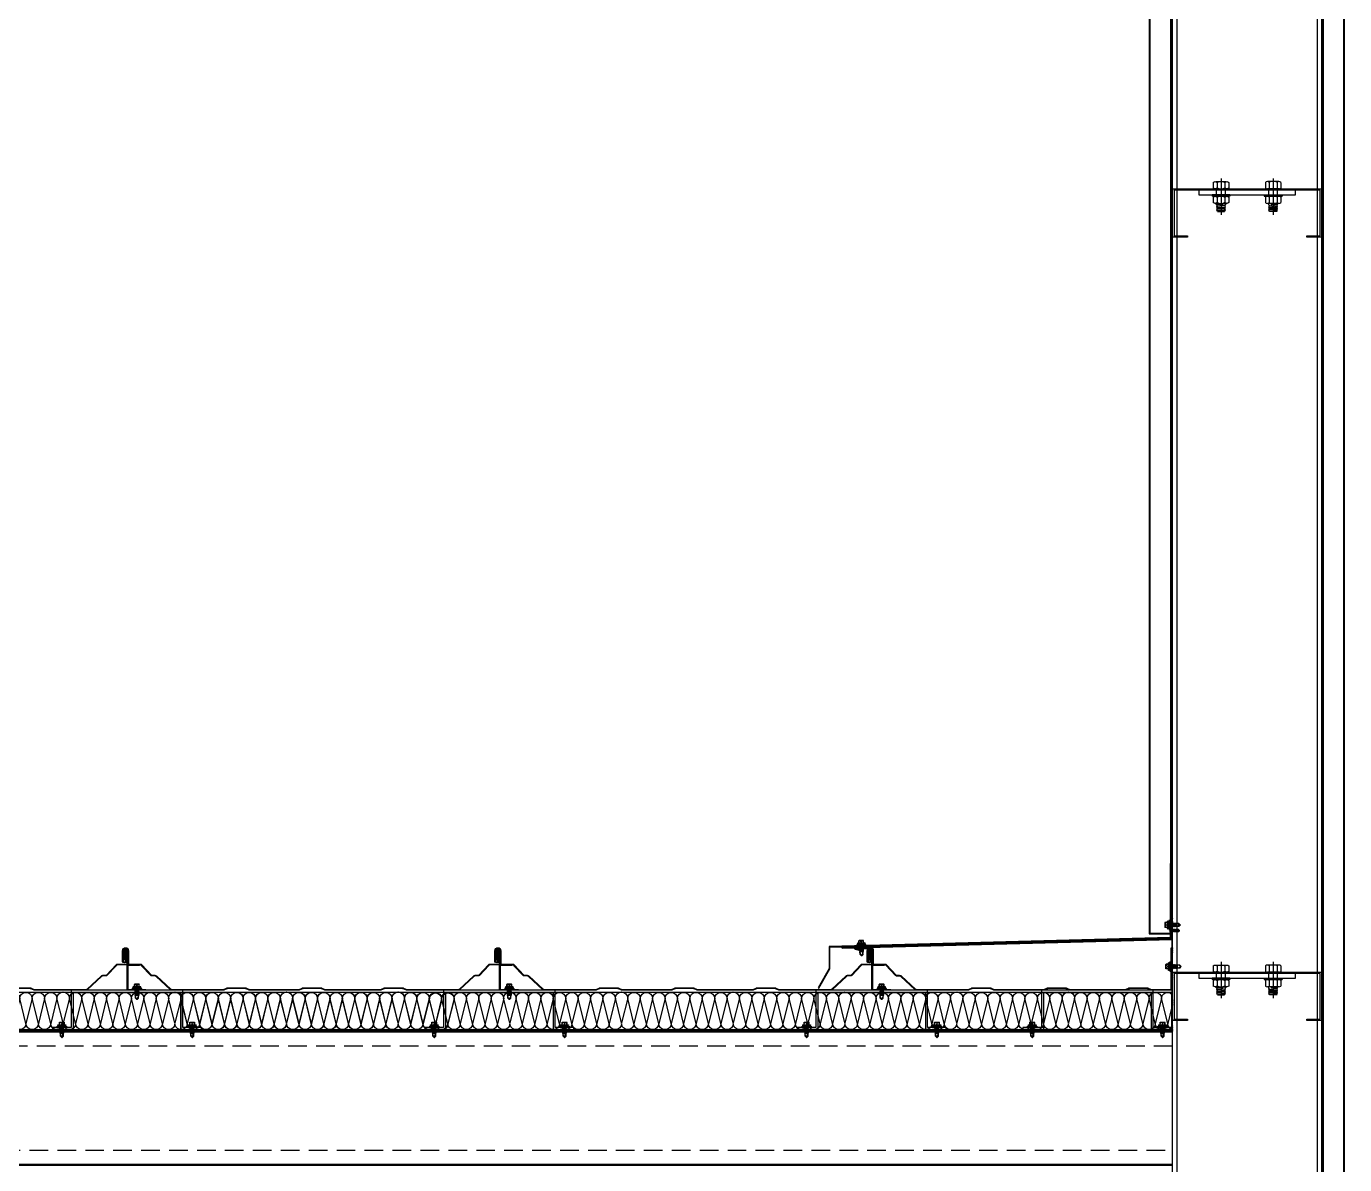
# Model space of a CAD drawing. Header units: inches. Extents: x 315041 to 662841, y -45540 to -35018.
# Drawn here: x 331275.04 to 331292.74, y -36212.27 to -36196.98 of the extents above; entities that cross this region are included whole.
import ezdxf

# ---------------------------------------------------------------- set-up
doc = ezdxf.new("R2010")
doc.units = ezdxf.units.IN
doc.header["$MEASUREMENT"] = 0
for name, pattern in [('CENTER2', [28.575, 19.05, -3.175, 3.175, -3.175]), ('DASHED2', [9.525, 6.35, -3.175]), ('HIDDEN', [0.375, 0.25, -0.125])]:
    doc.linetypes.add(name, pattern=pattern)
for name, color, linetype in [('251', 251, 'Continuous'), ('3', 3, 'Continuous'), ('5', 5, 'Continuous'), ('8', 8, 'Continuous'), ('flashing', 6, 'Continuous'), ('FLAT BAR', 1, 'Continuous'), ('STRUCTURE', 1, 'Continuous')]:
    doc.layers.add(name, color=color, linetype=linetype)

# ---------------------------------------------------------------- blocks, each defined once
blk = doc.blocks.new('*U158')
at = {"layer": '251'}
h = blk.add_hatch(color=256, dxfattribs=at)
h.paths.add_polyline_path([(-0.0533, -0.0404), (-0.0533, -0.0433, -0.192582), (-0.0476, -0.0289, -0.192582), (-0.0533, -0.0144)])
h.paths.add_polyline_path([(-0.0533, 0.0144, -0.192582), (-0.0476, 0.0289, -0.192582), (-0.0533, 0.0433)])
h = blk.add_hatch(color=256, dxfattribs=at)
h.paths.add_polyline_path([(0.0559, -0.0404), (0.0559, -0.0433, -0.192582), (0.0617, -0.0289, -0.192582), (0.0559, -0.0144)])
h.paths.add_polyline_path([(0.0559, 0.0144, -0.192582), (0.0617, 0.0289, -0.192582), (0.0559, 0.0433)])
at = {"layer": '5', "linetype": 'CENTER2', "ltscale": 0.2}
blk.add_line((-0.0773, 0), (0.1944, 0), dxfattribs=at)
at = {"layer": '8'}
for p, q in [((-0.0533, 0.0404), (-0.0533, -0.0404)), ((-0.0476, 0.0578), (-0.0058, 0.0578)), ((-0.0476, 0.0289), (-0.0058, 0.0289)), ((0, 0.0433), (0, -0.0433)), ((0.0444, 0.0333), (0, 0.0333)), ((0.0444, -0.0664), (0.0444, 0.0664)), ((0.0444, 0.0664), (0.0559, 0.0664)), ((0.0559, -0.0664), (0.0559, 0.0664)), ((0.0559, 0.0404), (0.0559, -0.0404)), ((0.0617, 0.0578), (0.1034, 0.0578)), ((0.0617, 0.0289), (0.1034, 0.0289)), ((0.1092, 0.0433), (0.1092, -0.0433)), ((0.1168, 0.0333), (0.1092, 0.0333)), ((0.1211, 0.0267), (0.1168, 0.0333)), ((0.1168, 0.0333), (0.1168, -0.0167)), ((0.1168, -0.0167), (0.1211, 0.0267)), ((0.1268, 0.0333), (0.1211, 0.0267)), ((0.1311, 0.0267), (0.1268, 0.0333)), ((0.1639, 0.03), (0.1611, 0.0267)), ((0.1691, 0.0267), (0.1639, 0.03)), ((0.1658, -0.0267), (0.1674, 0)), ((0.1691, 0), (0.1674, 0)), ((0.1674, 0), (0.1691, 0)), ((0.1691, 0.0267), (0.1691, -0.0267)), ((-0.0476, -0.0289), (-0.0058, -0.0289)), ((-0.0476, -0.0289), (-0.0058, -0.0289)), ((-0.0476, -0.0578), (-0.0058, -0.0578)), ((0.0444, -0.0333), (0, -0.0333)), ((0.0444, -0.0664), (0.0559, -0.0664)), ((0.0617, -0.0289), (0.1034, -0.0289)), ((0.0617, -0.0289), (0.1034, -0.0289)), ((0.0617, -0.0578), (0.1034, -0.0578)), ((0.1201, -0.0333), (0.1092, -0.0333)), ((0.1258, -0.0267), (0.1201, -0.0333)), ((0.1601, -0.0333), (0.1558, -0.0267)), ((0.1658, -0.0267), (0.1601, -0.0333)), ((0.1658, -0.0267), (0.1691, -0.0267))]:
    blk.add_line(p, q, dxfattribs=at)
for points in [[(0.1358, -0.0267), (0.1301, -0.0333), (0.1258, -0.0267), (0.1311, 0.0267), (0.1368, 0.0333), (0.1411, 0.0267)], [(0.1458, -0.0267), (0.1401, -0.0333), (0.1358, -0.0267), (0.1411, 0.0267), (0.1468, 0.0333), (0.1511, 0.0267)], [(0.1558, -0.0267), (0.1501, -0.0333), (0.1458, -0.0267), (0.1511, 0.0267), (0.1568, 0.0333), (0.1611, 0.0267)]]:
    blk.add_lwpolyline(points, close=True, dxfattribs=at)
for centre, start, end in [((-0.0324, 0.0433), 136.39718, 223.60282), ((-0.0324, 0.0144), 136.39718, 180), ((-0.0209, 0.0433), 316.39718, 43.60282), ((-0.0209, 0.0144), 0, 43.60282), ((0.0768, 0.0433), 136.39718, 223.60282), ((0.0768, 0.0144), 136.39718, 180), ((0.0883, 0.0433), 316.39718, 43.60282), ((0.0883, 0.0144), 0, 43.60282), ((-0.0324, -0.0144), 180, 223.60282), ((-0.0324, -0.0433), 136.39718, 223.60282), ((-0.0209, -0.0144), 316.39718, 0), ((-0.0209, -0.0433), 316.39718, 43.60282), ((0.0768, -0.0144), 180, 223.60282), ((0.0768, -0.0433), 136.39718, 223.60282), ((0.0883, -0.0144), 316.39718, 0), ((0.0883, -0.0433), 316.39718, 43.60282)]:
    blk.add_arc(centre, 0.0209, start, end, dxfattribs=at)
blk = doc.blocks.new('*U159')
at = {"layer": '251'}
h = blk.add_hatch(color=256, dxfattribs=at)
h.paths.add_polyline_path([(-0.0533, -0.0404), (-0.0533, -0.0433, -0.192582), (-0.0476, -0.0289, -0.192582), (-0.0533, -0.0144)])
h.paths.add_polyline_path([(-0.0533, 0.0144, -0.192582), (-0.0476, 0.0289, -0.192582), (-0.0533, 0.0433)])
h = blk.add_hatch(color=256, dxfattribs=at)
h.paths.add_polyline_path([(0.0559, -0.0404), (0.0559, -0.0433, -0.192582), (0.0617, -0.0289, -0.192582), (0.0559, -0.0144)])
h.paths.add_polyline_path([(0.0559, 0.0144, -0.192582), (0.0617, 0.0289, -0.192582), (0.0559, 0.0433)])
at = {"layer": '5', "linetype": 'CENTER2', "ltscale": 0.2}
blk.add_line((-0.0773, 0), (0.1944, 0), dxfattribs=at)
at = {"layer": '8'}
for p, q in [((-0.0533, 0.0404), (-0.0533, -0.0404)), ((-0.0476, 0.0578), (-0.0058, 0.0578)), ((-0.0476, 0.0289), (-0.0058, 0.0289)), ((0, 0.0433), (0, -0.0433)), ((0.0444, 0.0333), (0, 0.0333)), ((0.0444, -0.0664), (0.0444, 0.0664)), ((0.0444, 0.0664), (0.0559, 0.0664)), ((0.0559, -0.0664), (0.0559, 0.0664)), ((0.0559, 0.0404), (0.0559, -0.0404)), ((0.0617, 0.0578), (0.1034, 0.0578)), ((0.0617, 0.0289), (0.1034, 0.0289)), ((0.1092, 0.0433), (0.1092, -0.0433)), ((0.1168, 0.0333), (0.1092, 0.0333)), ((0.1211, 0.0267), (0.1168, 0.0333)), ((0.1168, 0.0333), (0.1168, -0.0167)), ((0.1168, -0.0167), (0.1211, 0.0267)), ((0.1268, 0.0333), (0.1211, 0.0267)), ((0.1311, 0.0267), (0.1268, 0.0333)), ((0.1639, 0.03), (0.1611, 0.0267)), ((0.1691, 0.0267), (0.1639, 0.03)), ((0.1658, -0.0267), (0.1674, 0)), ((0.1691, 0), (0.1674, 0)), ((0.1674, 0), (0.1691, 0)), ((0.1691, 0.0267), (0.1691, -0.0267)), ((-0.0476, -0.0289), (-0.0058, -0.0289)), ((-0.0476, -0.0289), (-0.0058, -0.0289)), ((-0.0476, -0.0578), (-0.0058, -0.0578)), ((0.0444, -0.0333), (0, -0.0333)), ((0.0444, -0.0664), (0.0559, -0.0664)), ((0.0617, -0.0289), (0.1034, -0.0289)), ((0.0617, -0.0289), (0.1034, -0.0289)), ((0.0617, -0.0578), (0.1034, -0.0578)), ((0.1201, -0.0333), (0.1092, -0.0333)), ((0.1258, -0.0267), (0.1201, -0.0333)), ((0.1601, -0.0333), (0.1558, -0.0267)), ((0.1658, -0.0267), (0.1601, -0.0333)), ((0.1658, -0.0267), (0.1691, -0.0267))]:
    blk.add_line(p, q, dxfattribs=at)
for points in [[(0.1358, -0.0267), (0.1301, -0.0333), (0.1258, -0.0267), (0.1311, 0.0267), (0.1368, 0.0333), (0.1411, 0.0267)], [(0.1458, -0.0267), (0.1401, -0.0333), (0.1358, -0.0267), (0.1411, 0.0267), (0.1468, 0.0333), (0.1511, 0.0267)], [(0.1558, -0.0267), (0.1501, -0.0333), (0.1458, -0.0267), (0.1511, 0.0267), (0.1568, 0.0333), (0.1611, 0.0267)]]:
    blk.add_lwpolyline(points, close=True, dxfattribs=at)
for centre, start, end in [((-0.0324, 0.0433), 136.39718, 223.60282), ((-0.0324, 0.0144), 136.39718, 180), ((-0.0209, 0.0433), 316.39718, 43.60282), ((-0.0209, 0.0144), 0, 43.60282), ((0.0768, 0.0433), 136.39718, 223.60282), ((0.0768, 0.0144), 136.39718, 180), ((0.0883, 0.0433), 316.39718, 43.60282), ((0.0883, 0.0144), 0, 43.60282), ((-0.0324, -0.0144), 180, 223.60282), ((-0.0324, -0.0433), 136.39718, 223.60282), ((-0.0209, -0.0144), 316.39718, 0), ((-0.0209, -0.0433), 316.39718, 43.60282), ((0.0768, -0.0144), 180, 223.60282), ((0.0768, -0.0433), 136.39718, 223.60282), ((0.0883, -0.0144), 316.39718, 0), ((0.0883, -0.0433), 316.39718, 43.60282)]:
    blk.add_arc(centre, 0.0209, start, end, dxfattribs=at)
blk = doc.blocks.new('12')
at = {"color": 94, "ltscale": 50}
for points in [[(319406.46, -42739.698), (319406.64, -42739.698), (319406.64, -42739.088), (319404.68, -42739.088), (319404.68, -42739.698), (319404.86, -42739.698), (319404.86, -42739.718), (319404.68, -42739.718, -0.414214), (319404.66, -42739.698), (319404.66, -42739.088, -0.414214), (319404.68, -42739.068), (319406.64, -42739.068, -0.414214), (319406.66, -42739.088), (319406.66, -42739.698, -0.414214), (319406.64, -42739.718), (319406.46, -42739.718), (319406.46, -42739.698)], [(319406.46, -42750.216), (319406.64, -42750.216), (319406.64, -42749.606), (319404.68, -42749.606), (319404.68, -42750.216), (319404.86, -42750.216), (319404.86, -42750.236), (319404.68, -42750.236, -0.414214), (319404.66, -42750.216), (319404.66, -42749.606, -0.414214), (319404.68, -42749.586), (319406.64, -42749.586, -0.414214), (319406.66, -42749.606), (319406.66, -42750.216, -0.414214), (319406.64, -42750.236), (319406.46, -42750.236), (319406.46, -42750.216)]]:
    blk.add_lwpolyline(points, format="xyb", dxfattribs=at)
at = {"layer": '5'}
for points in [[(319405.01, -42739.148), (319406.31, -42739.148), (319406.31, -42739.088), (319405.01, -42739.088)], [(319405.01, -42749.666), (319406.31, -42749.666), (319406.31, -42749.606), (319405.01, -42749.606)]]:
    blk.add_lwpolyline(points, close=True, dxfattribs=at)
at = {"layer": '8', "color": 2}
for p, q in [((319404.72, -42754.082), (319404.72, -42721.781)), ((319406.6, -42721.781), (319406.6, -42754.142))]:
    blk.add_line(p, q, dxfattribs=at)
blk.add_lwpolyline([(319404.66, -42754.142), (319404.66, -42721.781), (319406.66, -42721.781), (319406.66, -42754.142)], dxfattribs=at)
at = {"layer": '251', "color": 147, "yscale": 1.799999999999272}
for name, p, xscale, zscale, rotation in [('*U158', (319405.31, -42739.068), -1.799999999999272, 1.8, 90.00000005187859), ('*U159', (319406.01, -42739.068), 1.799999999999272, 1.799999999999272, 269.9999999481214), ('*U158', (319405.31, -42749.586), -1.799999999999272, 1.8, 90.00000005187859), ('*U159', (319406.01, -42749.586), 1.799999999999272, 1.799999999999272, 269.9999999481214)]:
    blk.add_blockref(name, p, dxfattribs=dict(at, xscale=xscale, zscale=zscale, rotation=rotation))
blk = doc.blocks.new('Short_Self_drilling')
at = {"layer": 'STRUCTURE', "color": 1, "linetype": 'Continuous'}
for p, q in [((6.4, 1.7), (-6.4, 1.7)), ((5.1, 3.8), (-5.1, 3.8)), ((-2.6, 2.9), (-5.1, 2.9)), ((-3.4, 3.8), (-3.4, 6.8)), ((3, 7.2), (-3, 7.2)), ((2.6, 2.9), (-2.6, 2.9)), ((-2.1, 2.8), (-2.1, 2.9)), ((6.3, 0), (0, 0)), ((2.2, 2.8), (2.2, 2.9)), ((2.2, -0.5), (2.2, 0)), ((5.1, 2.9), (2.6, 2.9)), ((3.4, 3.8), (3.4, 6.8)), ((3, -1.2), (-2.7, -0.2)), ((3, -2.7), (-2.7, -1.8)), ((3, -4.2), (-2.7, -3.3)), ((3, -5.8), (-2.7, -4.8)), ((3, -7.3), (-2.7, -6.3)), ((-1.9, -8), (-2.7, -7.9)), ((-2.1, -1.4), (-2.1, -0.9)), ((-2.1, -2.9), (-2.1, -2.4)), ((-2.1, -4.4), (-2.1, -3.9)), ((-2.1, -6), (-2.1, -5.4)), ((-2.1, -7.5), (-2.1, -7)), ((-2.1, -12.3), (-2.1, -8.5)), ((3, -8.8), (-1.1, -8.1)), ((2.1, -12.3), (2.1, -9.1)), ((2.2, -2), (2.2, -1.5)), ((2.2, -3.6), (2.2, -3)), ((2.2, -5.1), (2.2, -4.6)), ((2.2, -6.6), (2.2, -6.1)), ((2.2, -8.1), (2.2, -7.6))]:
    blk.add_line(p, q, dxfattribs=at)
blk.add_lwpolyline([(6.4, 1.3), (6.4, 1.7), (2.1, 2.8), (-2.1, 2.8), (-6.4, 1.7), (-6.4, 1.3)], close=True, dxfattribs=at)
for points in [[(-6.4, 1.3, -0.088869), (-6.3, 0), (0, 0)], [(-0.1, 3.8), (-0.3, 6.2, 0.338878), (-3.1, 6.2), (-3.3, 3.8)], [(3.3, 3.8), (3.1, 6.2, 0.338878), (0.3, 6.2), (0.1, 3.8)], [(2.1, -12.3), (0.2, -14.2, -0.333596), (-0.2, -14.2), (-2.1, -12.3)], [(-0.1, -14), (-1, -12.2, -0.148657), (-1.4, -11.2), (-2, -7.7, -0.815006), (-1.2, -7.8, 0.150833), (-0.8, -8.7)], [(2.1, -12.3), (1.7, -11.7, 0.52242), (0.9, -11.7), (-0.2, -14.2)]]:
    blk.add_lwpolyline(points, format="xyb", dxfattribs=at)
for points in [[(3, -1.2), (2.2, -1.5), (-2.1, -0.8), (-2.7, -0.2), (-2.4, 0)], [(3, -2.7), (2.2, -3), (-2.1, -2.4), (-2.7, -1.8), (-2.1, -1.4), (2.2, -2), (3, -2.7)], [(3, -4.2), (2.2, -4.6), (-2.1, -3.9), (-2.7, -3.3), (-2.1, -2.9), (2.2, -3.6), (3, -4.2)], [(3, -5.8), (2.2, -6.1), (-2.1, -5.4), (-2.7, -4.8), (-2.1, -4.4), (2.2, -5.1), (3, -5.8)], [(3, -7.3), (2.2, -7.6), (-2.1, -7), (-2.7, -6.3), (-2.1, -6), (2.2, -6.6), (3, -7.3)], [(-1.8, -8.5), (-2.1, -8.5), (-2.7, -7.9), (-2.1, -7.5), (-1.8, -7.5)], [(-1.3, -7.6), (2.2, -8.1), (3, -8.8)], [(-1.2, 0), (2.2, -0.5), (3, -1.2)], [(3, -8.8), (2.2, -9.1), (-0.8, -8.7)]]:
    blk.add_lwpolyline(points, dxfattribs=at)
for centre, radius, start, end in [((-5, 3.3), 0.455, 109.7949, 250.2674), ((-3, 6.8), 0.429, 90.0311, 180.0311), ((3, 6.8), 0.429, 0.0311, 90.0311), ((5.1, 3.3), 0.435, 279.7276, 80.3347), ((10, 0.2), 3.74, 162.2963, 182.6103)]:
    blk.add_arc(centre, radius, start, end, dxfattribs=at)
blk = doc.blocks.new('A$C5F901649')
at = {"color": 3, "ltscale": 15}
blk.add_lwpolyline([(39.21, 32.56), (34, 32.56, -0.414214), (33.67, 32.9), (33.67, 38.9, 1), (31.67, 38.9), (31.67, 34.1, 0.564916), (32.66, 34.1), (32.66, 36.75), (33, 36.75), (33, 34.1, -0.737932), (31.33, 34.1), (31.33, 38.9, -1), (34, 38.9), (34, 32.9), (39.21, 32.9, -0.207596), (39.94, 32.58), (44.21, 28.01, 0.207596), (44.46, 27.91), (45.82, 27.91, -0.246585), (46.64, 27.48), (52.91, 21.72, 0.246585), (53.18, 21.58), (76.37, 21.58, 0.095415), (76.49, 21.6), (77.92, 22.17, -0.095415), (78.29, 22.24), (86.37, 22.24, -0.095415), (86.74, 22.17), (88.17, 21.6, 0.095415), (88.29, 21.58), (110.2, 21.58, 0.095415), (110.33, 21.6), (111.76, 22.17, -0.095415), (112.13, 22.24), (120.2, 22.24, -0.095415), (120.58, 22.17), (122, 21.6, 0.095415), (122.13, 21.58), (146.7, 21.58, 0.095415), (146.83, 21.6), (148.26, 22.17, -0.095415), (148.63, 22.24), (156.7, 22.24, -0.095415), (157.08, 22.17), (158.5, 21.6, 0.095415), (158.63, 21.58), (181.82, 21.58, 0.246585), (182.09, 21.72), (188.36, 27.48, -0.246585), (189.18, 27.91), (190.54, 27.91, 0.207596), (190.79, 28.01), (195.06, 32.58, -0.207596), (195.79, 32.9), (200, 32.9), (200, 38.91, 1), (199.33, 38.91), (199.33, 34.91, 1), (199.52, 34.91, -0.067331), (199.35, 35.94), (199.35, 37.32), (199.67, 37.32), (199.67, 35.96, 0.039103), (199.86, 34.91, -1), (199, 34.91), (199, 38.91, -1), (200.33, 38.91), (200.33, 32.9, -0.414214), (200, 32.56), (195.79, 32.56, 0.207596), (195.3, 32.35), (191.03, 27.79, -0.207596), (190.54, 27.58), (189.18, 27.58, 0.246585), (188.63, 27.29), (182.36, 21.53, -0.246585), (181.82, 21.24), (158.63, 21.24, -0.095415), (158.38, 21.29), (156.95, 21.86, 0.095415), (156.7, 21.91), (148.63, 21.91, 0.095415), (148.38, 21.86), (146.95, 21.29, -0.095415), (146.7, 21.24), (122.13, 21.24, -0.095415), (121.88, 21.29), (120.45, 21.86, 0.095415), (120.2, 21.91), (112.13, 21.91, 0.095415), (111.88, 21.86), (110.45, 21.29, -0.095415), (110.2, 21.24), (88.29, 21.24, -0.095415), (88.05, 21.29), (86.62, 21.86, 0.095415), (86.37, 21.91), (78.29, 21.91, 0.095415), (78.05, 21.86), (76.62, 21.29, -0.095415), (76.37, 21.24), (53.18, 21.24, -0.246585), (52.63, 21.53), (46.36, 27.29, 0.246585), (45.82, 27.58), (44.46, 27.58, -0.207596), (43.97, 27.79), (39.7, 32.35, 0.207596)], format="xyb", close=True, dxfattribs=at)
at = {"layer": 'FLAT BAR'}
blk.add_lwpolyline([(33.33, 38.9, 1), (32, 38.9), (32, 35.02), (31.67, 35.02), (31.67, 38.9, -1), (33.67, 38.9), (33.67, 32.56), (38.85, 32.56), (38.85, 32.23), (33.67, 32.23), (33.67, 21.58), (41.82, 21.58), (41.82, 21.24), (33.33, 21.24)], format="xyb", close=True, dxfattribs=at)
at = {"layer": 'FLAT BAR', "linetype": 'Continuous'}
blk.add_lwpolyline([(66.67, 4.58), (58.33, 4.58), (58.33, 21.24), (8.33, 21.24), (8.33, 4.58), (0, 4.58), (0, 3.58), (9.33, 3.58), (9.33, 20.24), (57.33, 20.24), (57.33, 3.58), (66.67, 3.58)], close=True, dxfattribs=at)
at = {"color": 1}
for p, xscale, yscale, zscale, rotation in [((37.74, 21.58), 0.3199999990920701, 0.3200000000651926, 0.3200000002560967, 359.9688729036745), ((4.17, 4.58), -0.3200000000824856, 0.3199999998323619, 0.32, 0.03112738804631476), ((62.5, 4.58), -0.3200000000824856, 0.3199999998323619, 0.32, 0.03112738804631476)]:
    blk.add_blockref('Short_Self_drilling', p, dxfattribs=dict(at, xscale=xscale, yscale=yscale, zscale=zscale, rotation=rotation))
blk = doc.blocks.new('HFR-1')
at = {"layer": 'STRUCTURE', "color": 1, "linetype": 'Continuous'}
for p, q in [((-5.5, 0), (5.5, 0)), ((-5.2, 0.8), (-3.4, 1.5)), ((5.2, 0.8), (3.4, 1.5)), ((-2.4, -1.2), (-3, -1.6)), ((-3, -1.6), (-2.4, -1.9)), ((-2.4, -1.9), (-3, -2.3)), ((-3, -2.3), (-2.4, -2.6)), ((-2.4, -2.6), (-3, -3)), ((-3, -3), (-2.4, -3.3)), ((-2.4, -3.3), (-3, -3.7)), ((-3, -3.7), (-2.4, -4.1)), ((-2.4, -4.1), (-3, -4.4)), ((-3, -4.4), (-2.4, -4.8)), ((-2.4, -4.8), (-3, -5.1)), ((-3, -5.1), (-2.4, -5.5)), ((-2.4, -5.5), (-3, -5.8)), ((-3, -5.8), (-2.4, -6.2)), ((-2.4, -6.2), (-3, -6.6)), ((-3, -6.6), (-2.4, -6.9)), ((-2.4, -6.9), (-3, -7.3)), ((-3, -7.3), (-2.4, -7.6)), ((-2.4, -7.6), (-3, -8)), ((-3, -8), (-2.4, -8.3)), ((-2.4, -8.3), (-3, -8.7)), ((-3, -8.7), (-2.4, -9)), ((-2.4, -9), (-3, -9.4)), ((-3, -9.4), (-2.4, -9.7)), ((-2.4, -9.7), (-3, -10.1)), ((-3, -10.1), (-2.4, -10.5)), ((-2.4, -10.5), (-3, -10.8)), ((-3, -10.8), (-2.4, -11.2)), ((-2.4, -11.2), (-3, -11.5)), ((-3, -11.5), (-2.4, -11.9)), ((-2.9, -1.6), (2.9, -1.4)), ((-2.9, -2.3), (2.9, -2.1)), ((-2.9, -3), (2.9, -2.8)), ((-2.9, -3.7), (2.9, -3.6)), ((-2.9, -4.4), (2.9, -4.3)), ((-2.9, -5.1), (2.9, -5)), ((-2.9, -5.9), (2.9, -5.7)), ((-2.9, -6.6), (2.9, -6.4)), ((-2.9, -7.3), (2.9, -7.1)), ((-2.9, -8), (2.9, -7.8)), ((-2.9, -8.7), (2.9, -8.5)), ((-2.9, -9.4), (2.9, -9.2)), ((-2.9, -10.1), (1.5, -10)), ((-2.9, -10.8), (1.3, -10.7)), ((-2.9, -11.5), (0.9, -11.4)), ((-2.5, -17.4), (-2.5, -11.8)), ((-2.5, -17.4), (-2, -16.7)), ((-2.5, -17.4), (-0.2, -19.7)), ((2.4, -1.1), (-2.4, -1.2)), ((2.4, -1.8), (-2.4, -1.9)), ((-2.4, -1.9), (2.4, -1.8)), ((-2.4, -2.6), (2.4, -2.5)), ((2.4, -2.5), (-2.4, -2.6)), ((-2.4, -3.3), (2.4, -3.2)), ((2.4, -3.2), (-2.4, -3.3)), ((-2.4, -4.1), (2.4, -3.9)), ((2.4, -3.9), (-2.4, -4.1)), ((-2.4, -4.8), (2.4, -4.6)), ((2.4, -4.6), (-2.4, -4.8)), ((-2.4, -5.5), (2.4, -5.3)), ((2.4, -5.3), (-2.4, -5.5)), ((-2.4, -6.2), (2.4, -6)), ((2.4, -6), (-2.4, -6.2)), ((-2.4, -6.9), (2.4, -6.8)), ((2.4, -6.8), (-2.4, -6.9)), ((-2.4, -7.6), (2.4, -7.5)), ((2.4, -7.5), (-2.4, -7.6)), ((-2.4, -8.3), (2.4, -8.2)), ((2.4, -8.2), (-2.4, -8.3)), ((-2.4, -9), (2.4, -8.9)), ((2.4, -8.9), (-2.4, -9)), ((-2.4, -9.7), (2.4, -9.6)), ((2.4, -9.6), (-2.4, -9.7)), ((1.4, -10.3), (-2.4, -10.5)), ((-2.4, -10.5), (1.4, -10.3)), ((-2.4, -11.2), (1.1, -11.1)), ((1.1, -11.1), (-2.4, -11.2)), ((-2.4, -11.9), (0.4, -11.8)), ((-1, -16.7), (0.2, -19.7)), ((0.1, -19.4), (1.2, -17.3)), ((0.2, -19.7), (2.5, -17.4)), ((1.6, -16.1), (2.3, -10.2)), ((2.2, -10), (2.9, -10)), ((2.2, -11), (2.4, -11)), ((2.4, -11), (2.2, -11)), ((2.2, -11.4), (2.9, -11.4)), ((2.2, -11.7), (2.4, -11.7)), ((2.4, -10.3), (2.3, -10.3)), ((2.3, -10.3), (2.4, -10.3)), ((2.3, -10.7), (2.9, -10.7)), ((2.9, -1.4), (2.4, -1.1)), ((2.4, -1.8), (2.9, -1.4)), ((2.9, -2.1), (2.4, -1.8)), ((2.4, -2.5), (2.9, -2.1)), ((2.9, -2.8), (2.4, -2.5)), ((2.4, -3.2), (2.9, -2.8)), ((2.9, -3.6), (2.4, -3.2)), ((2.4, -3.9), (2.9, -3.6)), ((2.9, -4.3), (2.4, -3.9)), ((2.4, -4.6), (2.9, -4.3)), ((2.9, -5), (2.4, -4.6)), ((2.4, -5.3), (2.9, -5)), ((2.9, -5.7), (2.4, -5.3)), ((2.4, -6), (2.9, -5.7)), ((2.9, -6.4), (2.4, -6)), ((2.4, -6.8), (2.9, -6.4)), ((2.9, -7.1), (2.4, -6.8)), ((2.4, -7.5), (2.9, -7.1)), ((2.9, -7.8), (2.4, -7.5)), ((2.4, -8.2), (2.9, -7.8)), ((2.9, -8.5), (2.4, -8.2)), ((2.4, -8.9), (2.9, -8.5)), ((2.9, -9.2), (2.4, -8.9)), ((2.4, -9.6), (2.9, -9.2)), ((2.9, -10), (2.4, -9.6)), ((2.4, -10.3), (2.9, -10)), ((2.9, -10.7), (2.4, -10.3)), ((2.4, -11), (2.9, -10.7)), ((2.9, -11.4), (2.4, -11)), ((2.4, -11.7), (2.9, -11.4)), ((2.5, -17.4), (2.5, -11.7))]:
    blk.add_line(p, q, dxfattribs=at)
at = {"layer": 'STRUCTURE', "color": 1, "linetype": 'Continuous', "ltscale": 8}
for p in [(-3.4, 1.5), (3.4, 1.5)]:
    blk.add_line(p, (0, 1.5), dxfattribs=at)
at = {"layer": 'STRUCTURE', "color": 1, "linetype": 'DASHED2'}
for p in [(-1.9, 1.5), (1.9, 1.5)]:
    blk.add_line(p, (0, 0), dxfattribs=at)
at = {"layer": 'STRUCTURE', "color": 1, "linetype": 'Continuous', "ltscale": 8}
for centre, start, end in [((-4.7, 0.2), 130.41, 194.8062), ((4.7, 0.2), 345.1938, 49.59)]:
    blk.add_arc(centre, 0.801, start, end, dxfattribs=at)
at = {"layer": 'STRUCTURE', "color": 1, "linetype": 'Continuous'}
for centre, radius, start, end in [((-7.3, -9), 9.14, 58.065, 78.8402), ((5.1, -3.8), 3.83, 84.2039, 134.3621), ((-1.5, -17.1), 0.59, 34.2302, 144.5641), ((0, -19.4), 0.331, 231.6348, 305.4287), ((-0.5, -10.1), 1.93, 296.6041, 355.3922), ((-0.6, -16), 2.2, 324.0048, 357.8268), ((1.9, -10.3), 0.444, 15.9762, 172.6971)]:
    blk.add_arc(centre, radius, start, end, dxfattribs=at)
blk = doc.blocks.new('A$C2213260D')
at = {"color": 9, "ltscale": 0.5}
for points in [[(0, 8.33, -1), (3.33, 8.33), (1.67, 1.67)], [(6.67, 8.33), (5, 1.67), (3.33, 8.33, -1)], [(6.67, 8.33, -1), (10, 8.33), (8.33, 1.67)], [(10, 8.33, -1), (13.33, 8.33), (11.67, 1.67)], [(16.67, 8.33), (15, 1.67), (13.33, 8.33, -1)], [(16.67, 8.33, -1), (20, 8.33), (18.33, 1.67)], [(20, 8.33, -1), (23.33, 8.33), (21.67, 1.67)], [(26.67, 8.33), (25, 1.67), (23.33, 8.33, -1)], [(26.66, 8.46, -1), (30, 8.46), (28.33, 1.8)], [(30, 8.33, -1), (33.33, 8.33), (31.67, 1.67)], [(36.67, 8.33), (35, 1.67), (33.33, 8.33, -1)], [(36.67, 8.33, -1), (40, 8.33), (38.33, 1.67)], [(40, 8.33, -1), (43.33, 8.33), (41.67, 1.67)], [(46.67, 8.33), (45, 1.67), (43.33, 8.33, -1)], [(46.67, 8.33, -1), (50, 8.33), (48.33, 1.67)], [(50, 8.33, -1), (53.33, 8.33), (51.67, 1.67)], [(56.67, 8.33), (55, 1.67), (53.33, 8.33, -1)], [(56.66, 8.46, -1), (60, 8.46), (58.33, 1.8)], [(60, 8.33, -1), (63.33, 8.33), (61.67, 1.67)], [(66.67, 8.33), (65, 1.67), (63.33, 8.33, -1)], [(66.67, 8.33, -1), (70, 8.33), (68.33, 1.67)], [(70, 8.33, -1), (73.33, 8.33), (71.67, 1.67)], [(76.67, 8.33), (75, 1.67), (73.33, 8.33, -1)], [(76.67, 8.33, -1), (80, 8.33), (78.33, 1.67)], [(80, 8.33, -1), (83.33, 8.33), (81.67, 1.67)], [(86.67, 8.33), (85, 1.67), (83.33, 8.33, -1)], [(86.66, 8.46, -1), (90, 8.46), (88.33, 1.8)], [(90, 8.33, -1), (93.33, 8.33), (91.67, 1.67)], [(96.67, 8.33), (95, 1.67), (93.33, 8.33, -1)], [(96.67, 8.33, -1), (100, 8.33), (98.33, 1.67)], [(100, 8.33, -1), (103.33, 8.33), (101.67, 1.67)], [(106.67, 8.33), (105, 1.67), (103.33, 8.33, -1)], [(106.67, 8.33, -1), (110, 8.33), (108.33, 1.67)], [(110, 8.33, -1), (113.33, 8.33), (111.67, 1.67)], [(116.67, 8.33), (115, 1.67), (113.33, 8.33, -1)], [(116.66, 8.46, -1), (120, 8.46), (118.33, 1.8)], [(120, 8.33, -1), (123.33, 8.33), (121.67, 1.67)], [(126.67, 8.33), (125, 1.67), (123.33, 8.33, -1)], [(126.67, 8.33, -1), (130, 8.33), (128.33, 1.67)], [(130, 8.33, -1), (133.33, 8.33), (131.67, 1.67)], [(136.67, 8.33), (135, 1.67), (133.33, 8.33, -1)], [(136.67, 8.33, -1), (140, 8.33), (138.33, 1.67)], [(140, 8.33, -1), (143.33, 8.33), (141.67, 1.67)], [(146.67, 8.33), (145, 1.67), (143.33, 8.33, -1)], [(146.66, 8.46, -1), (150, 8.46), (148.33, 1.8)], [(150, 8.33, -1), (153.33, 8.33), (151.67, 1.67)], [(156.67, 8.33), (155, 1.67), (153.33, 8.33, -1)], [(156.67, 8.33, -1), (160, 8.33), (158.33, 1.67)], [(160, 8.33, -1), (163.33, 8.33), (161.67, 1.67)], [(166.67, 8.33), (165, 1.67), (163.33, 8.33, -1)], [(166.67, 8.33, -1), (170, 8.33), (168.33, 1.67)], [(170, 8.33, -1), (173.33, 8.33), (171.67, 1.67)], [(176.67, 8.33), (175, 1.67), (173.33, 8.33, -1)], [(176.66, 8.46, -1), (180, 8.46), (178.33, 1.8)], [(180, 8.33, -1), (183.33, 8.33), (181.67, 1.67)], [(186.67, 8.33), (185, 1.67), (183.33, 8.33, -1)], [(186.67, 8.33, -1), (190, 8.33), (188.33, 1.67)], [(190, 8.33, -1), (193.33, 8.33), (191.67, 1.67)], [(196.67, 8.33), (195, 1.67), (193.33, 8.33, -1)], [(196.67, 8.33, -1), (200, 8.33), (198.33, 1.67)], [(200, 8.33, -1), (203.33, 8.33), (201.67, 1.67)], [(206.67, 8.33), (205, 1.67), (203.33, 8.33, -1)], [(206.66, 8.46, -1), (210, 8.46), (208.33, 1.8)], [(210, 8.33, -1), (213.33, 8.33), (211.67, 1.67)], [(216.67, 8.33), (215, 1.67), (213.33, 8.33, -1)], [(216.67, 8.33, -1), (220, 8.33), (218.33, 1.67)], [(220, 8.33, -1), (223.33, 8.33), (221.67, 1.67)], [(226.67, 8.33), (225, 1.67), (223.33, 8.33, -1)], [(226.67, 8.33, -1), (230, 8.33), (228.33, 1.67)], [(230, 8.33, -1), (233.33, 8.33), (231.67, 1.67)], [(236.67, 8.33), (235, 1.67), (233.33, 8.33, -1)], [(236.66, 8.46, -1), (240, 8.46), (238.33, 1.8)], [(240, 8.33, -1), (243.33, 8.33), (241.67, 1.67)], [(246.67, 8.33), (245, 1.67), (243.33, 8.33, -1)], [(246.67, 8.33, -1), (250, 8.33), (248.33, 1.67)], [(250, 8.33, -1), (253.33, 8.33), (251.67, 1.67)], [(256.67, 8.33), (255, 1.67), (253.33, 8.33, -1)], [(256.67, 8.33, -1), (260, 8.33), (258.33, 1.67)], [(260, 8.33, -1), (263.33, 8.33), (261.67, 1.67)], [(266.67, 8.33), (265, 1.67), (263.33, 8.33, -1)], [(266.66, 8.46, -1), (270, 8.46), (268.33, 1.8)], [(270, 8.33, -1), (273.33, 8.33), (271.67, 1.67)], [(276.67, 8.33), (275, 1.67), (273.33, 8.33, -1)], [(276.67, 8.33, -1), (280, 8.33), (278.33, 1.67)], [(280, 8.33, -1), (283.33, 8.33), (281.67, 1.67)], [(286.67, 8.33), (285, 1.67), (283.33, 8.33, -1)], [(286.67, 8.33, -1), (290, 8.33), (288.33, 1.67)], [(290, 8.33, -1), (293.33, 8.33), (291.67, 1.67)], [(296.67, 8.33), (295, 1.67), (293.33, 8.33, -1)], [(296.66, 8.46, -1), (300, 8.46), (298.33, 1.8)], [(300, 8.33, -1), (303.33, 8.33), (301.67, 1.67)], [(306.67, 8.33), (305, 1.67), (303.33, 8.33, -1)], [(306.67, 8.33, -1), (310, 8.33), (308.33, 1.67)], [(310, 8.33, -1), (313.33, 8.33), (311.67, 1.67)], [(316.67, 8.33), (315, 1.67), (313.33, 8.33, -1)], [(316.67, 8.33, -1), (320, 8.33), (318.33, 1.67)], [(320, 8.33, -1), (323.33, 8.33), (321.67, 1.67)], [(326.67, 8.33), (325, 1.67), (323.33, 8.33, -1)], [(326.66, 8.46, -1), (330, 8.46), (328.33, 1.8)], [(330, 8.33, -1), (333.33, 8.33), (331.67, 1.67)], [(333.33, 8.33, -1), (336.67, 8.33), (335, 1.67)], [(336.67, 8.2, -1), (340.01, 8.2), (338.34, 1.54)], [(340.01, 8.2, -1), (343.34, 8.2), (341.67, 1.54)]]:
    blk.add_lwpolyline(points, format="xyb", close=True, dxfattribs=at)
for points in [[(8.33, 1.67, -1), (5, 1.67, -1), (1.67, 1.67, -0.414214), (0, 0, -0.414214)], [(18.33, 1.67, -1), (15, 1.67, -1), (11.67, 1.67, -1), (8.33, 1.67)], [(30, 0, -0.414214), (28.33, 1.67, -1), (25, 1.67, -1), (21.67, 1.67, -1), (18.33, 1.67)], [(38.33, 1.67, -1), (35, 1.67, -1), (31.67, 1.67, -0.414214), (30, 0, -0.414214)], [(48.33, 1.67, -1), (45, 1.67, -1), (41.67, 1.67, -1), (38.33, 1.67)], [(60, 0, -0.414214), (58.33, 1.67, -1), (55, 1.67, -1), (51.67, 1.67, -1), (48.33, 1.67)], [(68.33, 1.67, -1), (65, 1.67, -1), (61.67, 1.67, -0.414214), (60, 0, -0.414214)], [(78.33, 1.67, -1), (75, 1.67, -1), (71.67, 1.67, -1), (68.33, 1.67)], [(90, 0, -0.414214), (88.33, 1.67, -1), (85, 1.67, -1), (81.67, 1.67, -1), (78.33, 1.67)], [(98.33, 1.67, -1), (95, 1.67, -1), (91.67, 1.67, -0.414214), (90, 0, -0.414214)], [(108.33, 1.67, -1), (105, 1.67, -1), (101.67, 1.67, -1), (98.33, 1.67)], [(120, 0, -0.414214), (118.33, 1.67, -1), (115, 1.67, -1), (111.67, 1.67, -1), (108.33, 1.67)], [(128.33, 1.67, -1), (125, 1.67, -1), (121.67, 1.67, -0.414214), (120, 0, -0.414214)], [(138.33, 1.67, -1), (135, 1.67, -1), (131.67, 1.67, -1), (128.33, 1.67)], [(150, 0, -0.414214), (148.33, 1.67, -1), (145, 1.67, -1), (141.67, 1.67, -1), (138.33, 1.67)], [(158.33, 1.67, -1), (155, 1.67, -1), (151.67, 1.67, -0.414214), (150, 0, -0.414214)], [(168.33, 1.67, -1), (165, 1.67, -1), (161.67, 1.67, -1), (158.33, 1.67)], [(180, 0, -0.414214), (178.33, 1.67, -1), (175, 1.67, -1), (171.67, 1.67, -1), (168.33, 1.67)], [(188.33, 1.67, -1), (185, 1.67, -1), (181.67, 1.67, -0.414214), (180, 0, -0.414214)], [(198.33, 1.67, -1), (195, 1.67, -1), (191.67, 1.67, -1), (188.33, 1.67)], [(210, 0, -0.414214), (208.33, 1.67, -1), (205, 1.67, -1), (201.67, 1.67, -1), (198.33, 1.67)], [(218.33, 1.67, -1), (215, 1.67, -1), (211.67, 1.67, -0.414214), (210, 0, -0.414214)], [(228.33, 1.67, -1), (225, 1.67, -1), (221.67, 1.67, -1), (218.33, 1.67)], [(240, 0, -0.414214), (238.33, 1.67, -1), (235, 1.67, -1), (231.67, 1.67, -1), (228.33, 1.67)], [(248.33, 1.67, -1), (245, 1.67, -1), (241.67, 1.67, -0.414214), (240, 0, -0.414214)], [(258.33, 1.67, -1), (255, 1.67, -1), (251.67, 1.67, -1), (248.33, 1.67)], [(270, 0, -0.414214), (268.33, 1.67, -1), (265, 1.67, -1), (261.67, 1.67, -1), (258.33, 1.67)], [(278.33, 1.67, -1), (275, 1.67, -1), (271.67, 1.67, -0.414214), (270, 0, -0.414214)], [(288.33, 1.67, -1), (285, 1.67, -1), (281.67, 1.67, -1), (278.33, 1.67)], [(300, 0, -0.414214), (298.33, 1.67, -1), (295, 1.67, -1), (291.67, 1.67, -1), (288.33, 1.67)], [(308.33, 1.67, -1), (305, 1.67, -1), (301.67, 1.67, -0.414214), (300, 0, -0.414214)], [(318.33, 1.67, -1), (315, 1.67, -1), (311.67, 1.67, -1), (308.33, 1.67)], [(330, 0, -0.414214), (328.33, 1.67, -1), (325, 1.67, -1), (321.67, 1.67, -1), (318.33, 1.67)], [(338.33, 1.67, -1), (335, 1.67, -1), (331.67, 1.67, -0.414214), (330, 0, -0.414214)], [(341.67, 1.54, -1), (338.34, 1.54)]]:
    blk.add_lwpolyline(points, format="xyb", dxfattribs=at)

msp = doc.modelspace()

# ---------------------------------------------------------------- hatches: boundary and pattern name
at = {"true_color": 0xfa051e}
h = msp.add_hatch(dxfattribs=at)
h.set_pattern_fill('ANSI31', color=1, scale=0.09, angle=90, style=0)
h.set_pattern_definition([(45, (341004.605668, -35090.345407), (0.007954951288, -0.007954951288), [])])
h.paths.add_polyline_path([(331285.9901, -36209.3593), (331290.4193, -36209.244), (331290.4193, -36208.844), (331290.4043, -36208.844), (331290.4043, -36209.2295), (331285.9895, -36209.3443)])
h = msp.add_hatch(dxfattribs=at)
h.set_pattern_fill('ANSI31', color=1, scale=0.05, style=0)
h.set_pattern_definition([(135, (650338.235082, 6536.1186176), (0.00441941738242, 0.00441941738242), [])])
h.paths.add_polyline_path([(331289.9293, -36210.4646), (331290.4293, -36210.4646), (331290.4293, -36208.9646), (331290.4193, -36208.9646), (331290.4193, -36210.4546), (331289.9293, -36210.4546)])

# ---------------------------------------------------------------- linework, layer by layer
at = {"color": 1, "true_color": 0xfa051e}
msp.add_lwpolyline([(331285.9901, -36209.3593), (331290.4193, -36209.244), (331290.4193, -36208.844), (331290.4043, -36208.844), (331290.4043, -36209.2295), (331285.9895, -36209.3443), (331285.9898, -36209.3593)], dxfattribs=at)
msp.add_lwpolyline([(331289.9293, -36210.4646), (331290.4293, -36210.4646), (331290.4293, -36208.9646), (331290.4193, -36208.9646), (331290.4193, -36210.4546), (331289.9293, -36210.4546)], close=True, dxfattribs=at)
at = {"color": 3, "ltscale": 15}
msp.add_lwpolyline([(331286.3695, -36209.3546), (331286.1699, -36209.3546, 1), (331286.169, -36209.375), (331286.2483, -36209.3977), (331286.2492, -36209.3876), (331286.1699, -36209.3648), (331286.3695, -36209.3648)], format="xyb", dxfattribs=at)
msp.add_lwpolyline([(331290.4193, -36209.9245), (331290.1483, -36209.9245, -0.0954146), (331290.1409, -36209.9231), (331290.098, -36209.9059, 0.0954146), (331290.0906, -36209.9045), (331289.8483, -36209.9045, 0.0954146), (331289.8409, -36209.9059), (331289.798, -36209.9231, -0.0954146), (331289.7906, -36209.9245), (331289.0533, -36209.9245, -0.0954146), (331289.0459, -36209.9231), (331289.003, -36209.9059, 0.0954146), (331288.9956, -36209.9045), (331288.7533, -36209.9045, 0.0954146), (331288.7459, -36209.9059), (331288.703, -36209.9231, -0.0954146), (331288.6956, -36209.9245), (331288.0383, -36209.9245, -0.0954146), (331288.0309, -36209.9231), (331287.988, -36209.9059, 0.0954146), (331287.9806, -36209.9045), (331287.7383, -36209.9045, 0.0954146), (331287.7309, -36209.9059), (331287.688, -36209.9231, -0.0954146), (331287.6806, -36209.9245), (331286.985, -36209.9245, -0.2465848), (331286.9685, -36209.9159), (331286.7804, -36209.7431, 0.2465848), (331286.764, -36209.7345), (331286.7231, -36209.7345, -0.2075965), (331286.7085, -36209.7282), (331286.5804, -36209.5912, 0.2075965), (331286.5658, -36209.5848), (331286.4095, -36209.5848, -0.4142136), (331286.3995, -36209.5748), (331286.3995, -36209.3946, 1), (331286.3395, -36209.3946), (331286.3395, -36209.5389, 0.564916), (331286.3692, -36209.5389), (331286.3692, -36209.4592), (331286.3794, -36209.4592), (331286.3794, -36209.5389, -0.737932), (331286.3295, -36209.5389), (331286.3295, -36209.3946, -1), (331286.4095, -36209.3946), (331286.4095, -36209.5748), (331286.5658, -36209.5748, -0.2075965), (331286.5877, -36209.5843), (331286.7158, -36209.7213, 0.2075965), (331286.7231, -36209.7245), (331286.764, -36209.7245, -0.2465848), (331286.7887, -36209.7375), (331286.9767, -36209.9102, 0.2465848), (331286.985, -36209.9145), (331287.6806, -36209.9145, 0.0954146), (331287.6843, -36209.9138), (331287.7272, -36209.8966, -0.0954146), (331287.7383, -36209.8945), (331287.9806, -36209.8945, -0.0954146), (331287.9918, -36209.8966), (331288.0346, -36209.9138, 0.0954146), (331288.0383, -36209.9145), (331288.6956, -36209.9145, 0.0954146), (331288.6993, -36209.9138), (331288.7422, -36209.8966, -0.0954146), (331288.7533, -36209.8945), (331288.9956, -36209.8945, -0.0954146), (331289.0068, -36209.8966), (331289.0496, -36209.9138, 0.0954146), (331289.0533, -36209.9145), (331289.7906, -36209.9145, 0.0954146), (331289.7943, -36209.9138), (331289.8372, -36209.8966, -0.0954146), (331289.8483, -36209.8945), (331290.0906, -36209.8945, -0.0954146), (331290.1018, -36209.8966), (331290.1446, -36209.9138, 0.0954146), (331290.1483, -36209.9145), (331290.4093, -36209.9145), (331290.4093, -36209.3546), (331290.4193, -36209.3546)], format="xyb", close=True, dxfattribs=at)
at = {"color": 8}
for points in [[(331250.1154, -36209.9546), (331250.1154, -36210.4546), (331277.1134, -36210.4546), (331277.1134, -36209.9546)], [(331277.1134, -36209.9546), (331277.1134, -36210.4546), (331290.4193, -36210.4546), (331290.4193, -36209.9546)]]:
    msp.add_lwpolyline(points, close=True, dxfattribs=at)
at = {"color": 9, "ltscale": 0.5}
for points in [[(331277.1134, -36210.0379, -1), (331277.2801, -36210.0379), (331277.1968, -36210.3713)], [(331277.4468, -36210.0379), (331277.3634, -36210.3713), (331277.2801, -36210.0379, -1)], [(331277.4468, -36210.0379, -1), (331277.6134, -36210.0379), (331277.5301, -36210.3713)], [(331277.6134, -36210.0379, -1), (331277.7801, -36210.0379), (331277.6968, -36210.3713)], [(331277.9468, -36210.0379), (331277.8634, -36210.3713), (331277.7801, -36210.0379, -1)], [(331277.9468, -36210.0379, -1), (331278.1134, -36210.0379), (331278.0301, -36210.3713)], [(331278.1134, -36210.0379, -1), (331278.2801, -36210.0379), (331278.1968, -36210.3713)], [(331278.4468, -36210.0379), (331278.3634, -36210.3713), (331278.2801, -36210.0379, -1)], [(331278.4465, -36210.0314, -1), (331278.6132, -36210.0314), (331278.5298, -36210.3648)], [(331278.6134, -36210.0379, -1), (331278.7801, -36210.0379), (331278.6968, -36210.3713)], [(331278.9468, -36210.0379), (331278.8634, -36210.3713), (331278.7801, -36210.0379, -1)], [(331278.9468, -36210.0379, -1), (331279.1134, -36210.0379), (331279.0301, -36210.3713)], [(331279.1134, -36210.0379, -1), (331279.2801, -36210.0379), (331279.1968, -36210.3713)], [(331279.4468, -36210.0379), (331279.3634, -36210.3713), (331279.2801, -36210.0379, -1)], [(331279.4468, -36210.0379, -1), (331279.6134, -36210.0379), (331279.5301, -36210.3713)], [(331279.6134, -36210.0379, -1), (331279.7801, -36210.0379), (331279.6968, -36210.3713)], [(331279.9468, -36210.0379), (331279.8634, -36210.3713), (331279.7801, -36210.0379, -1)], [(331279.9465, -36210.0314, -1), (331280.1132, -36210.0314), (331280.0298, -36210.3648)], [(331280.1134, -36210.0379, -1), (331280.2801, -36210.0379), (331280.1968, -36210.3713)], [(331280.4468, -36210.0379), (331280.3634, -36210.3713), (331280.2801, -36210.0379, -1)], [(331280.4468, -36210.0379, -1), (331280.6134, -36210.0379), (331280.5301, -36210.3713)], [(331280.6134, -36210.0379, -1), (331280.7801, -36210.0379), (331280.6968, -36210.3713)], [(331280.9468, -36210.0379), (331280.8634, -36210.3713), (331280.7801, -36210.0379, -1)], [(331280.9468, -36210.0379, -1), (331281.1134, -36210.0379), (331281.0301, -36210.3713)], [(331281.1134, -36210.0379, -1), (331281.2801, -36210.0379), (331281.1968, -36210.3713)], [(331281.4468, -36210.0379), (331281.3634, -36210.3713), (331281.2801, -36210.0379, -1)], [(331281.4465, -36210.0314, -1), (331281.6132, -36210.0314), (331281.5298, -36210.3648)], [(331281.6134, -36210.0379, -1), (331281.7801, -36210.0379), (331281.6968, -36210.3713)], [(331281.9468, -36210.0379), (331281.8634, -36210.3713), (331281.7801, -36210.0379, -1)], [(331281.9468, -36210.0379, -1), (331282.1134, -36210.0379), (331282.0301, -36210.3713)], [(331282.1134, -36210.0379, -1), (331282.2801, -36210.0379), (331282.1968, -36210.3713)], [(331282.4468, -36210.0379), (331282.3634, -36210.3713), (331282.2801, -36210.0379, -1)], [(331282.4468, -36210.0379, -1), (331282.6134, -36210.0379), (331282.5301, -36210.3713)], [(331282.6134, -36210.0379, -1), (331282.7801, -36210.0379), (331282.6968, -36210.3713)], [(331282.9468, -36210.0379), (331282.8634, -36210.3713), (331282.7801, -36210.0379, -1)], [(331282.9465, -36210.0314, -1), (331283.1132, -36210.0314), (331283.0298, -36210.3648)], [(331283.1134, -36210.0379, -1), (331283.2801, -36210.0379), (331283.1968, -36210.3713)], [(331283.4468, -36210.0379), (331283.3634, -36210.3713), (331283.2801, -36210.0379, -1)], [(331283.4468, -36210.0379, -1), (331283.6134, -36210.0379), (331283.5301, -36210.3713)], [(331283.6134, -36210.0379, -1), (331283.7801, -36210.0379), (331283.6968, -36210.3713)], [(331283.9468, -36210.0379), (331283.8634, -36210.3713), (331283.7801, -36210.0379, -1)], [(331283.9468, -36210.0379, -1), (331284.1134, -36210.0379), (331284.0301, -36210.3713)], [(331284.1134, -36210.0379, -1), (331284.2801, -36210.0379), (331284.1968, -36210.3713)], [(331284.4468, -36210.0379), (331284.3634, -36210.3713), (331284.2801, -36210.0379, -1)], [(331284.4465, -36210.0314, -1), (331284.6132, -36210.0314), (331284.5298, -36210.3648)], [(331284.6134, -36210.0379, -1), (331284.7801, -36210.0379), (331284.6968, -36210.3713)], [(331284.9468, -36210.0379), (331284.8634, -36210.3713), (331284.7801, -36210.0379, -1)], [(331284.9468, -36210.0379, -1), (331285.1134, -36210.0379), (331285.0301, -36210.3713)], [(331285.1134, -36210.0379, -1), (331285.2801, -36210.0379), (331285.1968, -36210.3713)], [(331285.4468, -36210.0379), (331285.3634, -36210.3713), (331285.2801, -36210.0379, -1)], [(331285.4468, -36210.0379, -1), (331285.6134, -36210.0379), (331285.5301, -36210.3713)], [(331285.6134, -36210.0379, -1), (331285.7801, -36210.0379), (331285.6968, -36210.3713)], [(331285.9468, -36210.0379), (331285.8634, -36210.3713), (331285.7801, -36210.0379, -1)], [(331285.9465, -36210.0314, -1), (331286.1132, -36210.0314), (331286.0298, -36210.3648)], [(331286.1134, -36210.0379, -1), (331286.2801, -36210.0379), (331286.1968, -36210.3713)], [(331286.4468, -36210.0379), (331286.3634, -36210.3713), (331286.2801, -36210.0379, -1)], [(331286.4468, -36210.0379, -1), (331286.6134, -36210.0379), (331286.5301, -36210.3713)], [(331286.6134, -36210.0379, -1), (331286.7801, -36210.0379), (331286.6968, -36210.3713)], [(331286.9468, -36210.0379), (331286.8634, -36210.3713), (331286.7801, -36210.0379, -1)], [(331286.9468, -36210.0379, -1), (331287.1134, -36210.0379), (331287.0301, -36210.3713)], [(331287.1134, -36210.0379, -1), (331287.2801, -36210.0379), (331287.1968, -36210.3713)], [(331287.4468, -36210.0379), (331287.3634, -36210.3713), (331287.2801, -36210.0379, -1)], [(331287.4465, -36210.0314, -1), (331287.6132, -36210.0314), (331287.5298, -36210.3648)], [(331287.6134, -36210.0379, -1), (331287.7801, -36210.0379), (331287.6968, -36210.3713)], [(331287.9468, -36210.0379), (331287.8634, -36210.3713), (331287.7801, -36210.0379, -1)], [(331287.9468, -36210.0379, -1), (331288.1134, -36210.0379), (331288.0301, -36210.3713)], [(331288.1134, -36210.0379, -1), (331288.2801, -36210.0379), (331288.1968, -36210.3713)], [(331288.4468, -36210.0379), (331288.3634, -36210.3713), (331288.2801, -36210.0379, -1)], [(331288.4468, -36210.0379, -1), (331288.6134, -36210.0379), (331288.5301, -36210.3713)], [(331288.6134, -36210.0379, -1), (331288.7801, -36210.0379), (331288.6968, -36210.3713)], [(331288.9468, -36210.0379), (331288.8634, -36210.3713), (331288.7801, -36210.0379, -1)], [(331288.9465, -36210.0314, -1), (331289.1132, -36210.0314), (331289.0298, -36210.3648)], [(331289.1134, -36210.0379, -1), (331289.2801, -36210.0379), (331289.1968, -36210.3713)], [(331289.4468, -36210.0379), (331289.3634, -36210.3713), (331289.2801, -36210.0379, -1)], [(331289.4468, -36210.0379, -1), (331289.6134, -36210.0379), (331289.5301, -36210.3713)], [(331289.6134, -36210.0379, -1), (331289.7801, -36210.0379), (331289.6968, -36210.3713)], [(331289.9468, -36210.0379), (331289.8634, -36210.3713), (331289.7801, -36210.0379, -1)], [(331289.9468, -36210.0379, -1), (331290.1134, -36210.0379), (331290.0301, -36210.3713)], [(331290.1134, -36210.0379, -1), (331290.2801, -36210.0379), (331290.1968, -36210.3713)]]:
    msp.add_lwpolyline(points, format="xyb", close=True, dxfattribs=at)
for points in [[(331290.4193, -36210.1476), (331290.3634, -36210.3713), (331290.2801, -36210.0379, -0.6502773), (331290.4193, -36209.9762, -0.6502773)], [(331277.5301, -36210.3713, -1), (331277.3634, -36210.3713, -1), (331277.1968, -36210.3713, -0.4142136), (331277.1134, -36210.4546, -0.4142136)], [(331278.0301, -36210.3713, -1), (331277.8634, -36210.3713, -1), (331277.6968, -36210.3713, -1), (331277.5301, -36210.3713)], [(331278.6134, -36210.4546, -0.4142136), (331278.5301, -36210.3713, -1), (331278.3634, -36210.3713, -1), (331278.1968, -36210.3713, -1), (331278.0301, -36210.3713)], [(331279.0301, -36210.3713, -1), (331278.8634, -36210.3713, -1), (331278.6968, -36210.3713, -0.4142136), (331278.6134, -36210.4546, -0.4142136)], [(331279.5301, -36210.3713, -1), (331279.3634, -36210.3713, -1), (331279.1968, -36210.3713, -1), (331279.0301, -36210.3713)], [(331280.1134, -36210.4546, -0.4142136), (331280.0301, -36210.3713, -1), (331279.8634, -36210.3713, -1), (331279.6968, -36210.3713, -1), (331279.5301, -36210.3713)], [(331280.5301, -36210.3713, -1), (331280.3634, -36210.3713, -1), (331280.1968, -36210.3713, -0.4142136), (331280.1134, -36210.4546, -0.4142136)], [(331281.0301, -36210.3713, -1), (331280.8634, -36210.3713, -1), (331280.6968, -36210.3713, -1), (331280.5301, -36210.3713)], [(331281.6134, -36210.4546, -0.4142136), (331281.5301, -36210.3713, -1), (331281.3634, -36210.3713, -1), (331281.1968, -36210.3713, -1), (331281.0301, -36210.3713)], [(331282.0301, -36210.3713, -1), (331281.8634, -36210.3713, -1), (331281.6968, -36210.3713, -0.4142136), (331281.6134, -36210.4546, -0.4142136)], [(331282.5301, -36210.3713, -1), (331282.3634, -36210.3713, -1), (331282.1968, -36210.3713, -1), (331282.0301, -36210.3713)], [(331283.1134, -36210.4546, -0.4142136), (331283.0301, -36210.3713, -1), (331282.8634, -36210.3713, -1), (331282.6968, -36210.3713, -1), (331282.5301, -36210.3713)], [(331283.5301, -36210.3713, -1), (331283.3634, -36210.3713, -1), (331283.1968, -36210.3713, -0.4142136), (331283.1134, -36210.4546, -0.4142136)], [(331284.0301, -36210.3713, -1), (331283.8634, -36210.3713, -1), (331283.6968, -36210.3713, -1), (331283.5301, -36210.3713)], [(331284.6134, -36210.4546, -0.4142136), (331284.5301, -36210.3713, -1), (331284.3634, -36210.3713, -1), (331284.1968, -36210.3713, -1), (331284.0301, -36210.3713)], [(331285.0301, -36210.3713, -1), (331284.8634, -36210.3713, -1), (331284.6968, -36210.3713, -0.4142136), (331284.6134, -36210.4546, -0.4142136)], [(331285.5301, -36210.3713, -1), (331285.3634, -36210.3713, -1), (331285.1968, -36210.3713, -1), (331285.0301, -36210.3713)], [(331286.1134, -36210.4546, -0.4142136), (331286.0301, -36210.3713, -1), (331285.8634, -36210.3713, -1), (331285.6968, -36210.3713, -1), (331285.5301, -36210.3713)], [(331286.5301, -36210.3713, -1), (331286.3634, -36210.3713, -1), (331286.1968, -36210.3713, -0.4142136), (331286.1134, -36210.4546, -0.4142136)], [(331287.0301, -36210.3713, -1), (331286.8634, -36210.3713, -1), (331286.6968, -36210.3713, -1), (331286.5301, -36210.3713)], [(331287.6134, -36210.4546, -0.4142136), (331287.5301, -36210.3713, -1), (331287.3634, -36210.3713, -1), (331287.1968, -36210.3713, -1), (331287.0301, -36210.3713)], [(331288.0301, -36210.3713, -1), (331287.8634, -36210.3713, -1), (331287.6968, -36210.3713, -0.4142136), (331287.6134, -36210.4546, -0.4142136)], [(331288.5301, -36210.3713, -1), (331288.3634, -36210.3713, -1), (331288.1968, -36210.3713, -1), (331288.0301, -36210.3713)], [(331289.1134, -36210.4546, -0.4142136), (331289.0301, -36210.3713, -1), (331288.8634, -36210.3713, -1), (331288.6968, -36210.3713, -1), (331288.5301, -36210.3713)], [(331289.5301, -36210.3713, -1), (331289.3634, -36210.3713, -1), (331289.1968, -36210.3713, -0.4142136), (331289.1134, -36210.4546, -0.4142136)], [(331290.0301, -36210.3713, -1), (331289.8634, -36210.3713, -1), (331289.6968, -36210.3713, -1), (331289.5301, -36210.3713)], [(331290.4193, -36210.45, -0.3190861), (331290.3634, -36210.3713, -1), (331290.1968, -36210.3713, -1), (331290.0301, -36210.3713)]]:
    msp.add_lwpolyline(points, format="xyb", dxfattribs=at)
at = {"color": 2, "true_color": 0xf2ee0d}
msp.add_lwpolyline([(331233.0799, -36210.4646), (331290.4293, -36210.4646), (331290.4293, -36210.4746), (331233.0799, -36210.4746)], close=True, dxfattribs=at)
at = {"color": 94}
for points in [[(331233.0799, -36212.2746), (331290.4293, -36212.2746), (331290.4293, -36210.4746), (331233.0799, -36210.4746)], [(331290.4293, -36210.4896), (331233.0799, -36210.4896), (331233.0799, -36212.2596)], [(331233.0799, -36212.2596), (331290.4293, -36212.2596)]]:
    msp.add_lwpolyline(points, dxfattribs=at)
at = {"color": 94, "linetype": 'HIDDEN'}
for points in [[(331290.4293, -36210.6746), (331233.0799, -36210.6746)], [(331233.0799, -36212.0746), (331290.4293, -36212.0746)]]:
    msp.add_lwpolyline(points, dxfattribs=at)
at = {"layer": '3'}
for points in [[(331290.4143, -36181.898), (331290.1145, -36181.898), (331290.1145, -36209.168), (331290.4143, -36209.168)], [(331290.4043, -36181.908), (331290.1245, -36181.908), (331290.1245, -36209.158), (331290.4043, -36209.158)]]:
    msp.add_lwpolyline(points, close=True, dxfattribs=at)
for points in [[(331292.7392, -36403.4037), (331292.7392, -36181.878), (331292.4392, -36181.878), (331292.4392, -36403.9153)], [(331292.7292, -36403.4037), (331292.7292, -36181.888), (331292.4492, -36181.888), (331292.4492, -36403.4037)]]:
    msp.add_lwpolyline(points, dxfattribs=at)
at = {"layer": 'flashing'}
msp.add_lwpolyline([(331290.4043, -36209.2295), (331290.4043, -36208.223), (331290.3943, -36208.223), (331290.3943, -36209.2183), (331285.8186, -36209.339), (331285.8186, -36209.6358), (331285.6696, -36209.8952), (331285.6794, -36209.8989), (331285.8286, -36209.6384), (331285.8286, -36209.3484)], close=True, dxfattribs=at)
at = {"layer": 'FLAT BAR'}
msp.add_lwpolyline([(331286.3895, -36209.3946, 1), (331286.3495, -36209.3946), (331286.3495, -36209.5111), (331286.3395, -36209.5111), (331286.3395, -36209.3946, -1), (331286.3995, -36209.3946), (331286.3995, -36209.5848), (331286.5549, -36209.5848), (331286.5549, -36209.5948), (331286.3995, -36209.5948), (331286.3995, -36209.9145), (331286.6442, -36209.9145), (331286.6442, -36209.9245), (331286.3895, -36209.9245)], format="xyb", close=True, dxfattribs=at)
at = {"layer": 'FLAT BAR', "linetype": 'Continuous'}
for points in [[(331287.3895, -36210.4245), (331287.1395, -36210.4245), (331287.1395, -36209.9245), (331285.6395, -36209.9245), (331285.6395, -36210.4245), (331285.3895, -36210.4245), (331285.3895, -36210.4545), (331285.6695, -36210.4545), (331285.6695, -36209.9545), (331287.1095, -36209.9545), (331287.1095, -36210.4545), (331287.3895, -36210.4545)], [(331290.4193, -36210.4246), (331290.1693, -36210.4246), (331290.1693, -36209.9246), (331288.6693, -36209.9246), (331288.6693, -36210.4246), (331288.4193, -36210.4246), (331288.4193, -36210.4546), (331288.6993, -36210.4546), (331288.6993, -36209.9546), (331290.1393, -36209.9546), (331290.1393, -36210.4546), (331290.4193, -36210.4546)]]:
    msp.add_lwpolyline(points, close=True, dxfattribs=at)

# ---------------------------------------------------------------- block references
at = {"color": 8}
msp.add_blockref('12', (11885.7694, 6539.903), dxfattribs=at)
at = {"color": 1}
for p, xscale, yscale, zscale, rotation in [((331290.3943, -36209.0487), 0.009599999999139013, 0.009599999993952224, 0.009599999999139013, 89.96887248687835), ((331286.2491, -36209.3277), 0.009600000023598705, 0.009599999993952224, 0.0096, 1.480312904112634), ((331290.4093, -36209.6072), -0.009600000002776991, 0.009599999993952224, 0.0096, 90.03112751310978), ((331286.5218, -36209.9145), 0.009599999951807743, 0.009600000001228182, 0.009600000007682899, 359.9688728992641), ((331285.5145, -36210.4245), -0.009600000010041089, 0.009599999993952224, 0.0096, 0.03112738281082272), ((331287.2645, -36210.4245), -0.009600000010041089, 0.009599999993952224, 0.0096, 0.03112738281082272), ((331288.5443, -36210.4246), -0.009600000010041089, 0.009599999993952224, 0.0096, 0.03112738281082272), ((331290.2943, -36210.4246), -0.009600000010041089, 0.009599999993952224, 0.0096, 0.03112738281082272)]:
    msp.add_blockref('Short_Self_drilling', p, dxfattribs=dict(at, xscale=xscale, yscale=yscale, zscale=zscale, rotation=rotation))
at = {"color": 8, "extrusion": (0, 0, -1), "xscale": 0.005968394874381825, "yscale": 0.005968394892988726, "zscale": -0.005968394874592687, "rotation": 269.8538142556851}
msp.add_blockref('HFR-1', (-331290.4054, -36209.1249), dxfattribs=at)
at = {"color": 8}
for name, p, xscale, yscale, zscale in [('A$C5F901649', (331270.3895, -36210.5618), 0.03000000002793968, 0.02999999999883585, 0.03), ('A$C5F901649', (331275.3895, -36210.5618), 0.03000000002793968, 0.02999999999883585, 0.03), ('A$C5F901649', (331280.3895, -36210.5618), 0.03000000002793968, 0.02999999999883585, 0.03), ('A$C2213260D', (331263.6154, -36210.4546), 0.04999999998835847, 0.0499999999992724, 0.05000000000000001)]:
    msp.add_blockref(name, p, dxfattribs=dict(at, xscale=xscale, yscale=yscale, zscale=zscale))

doc.saveas('drawing.dxf')
